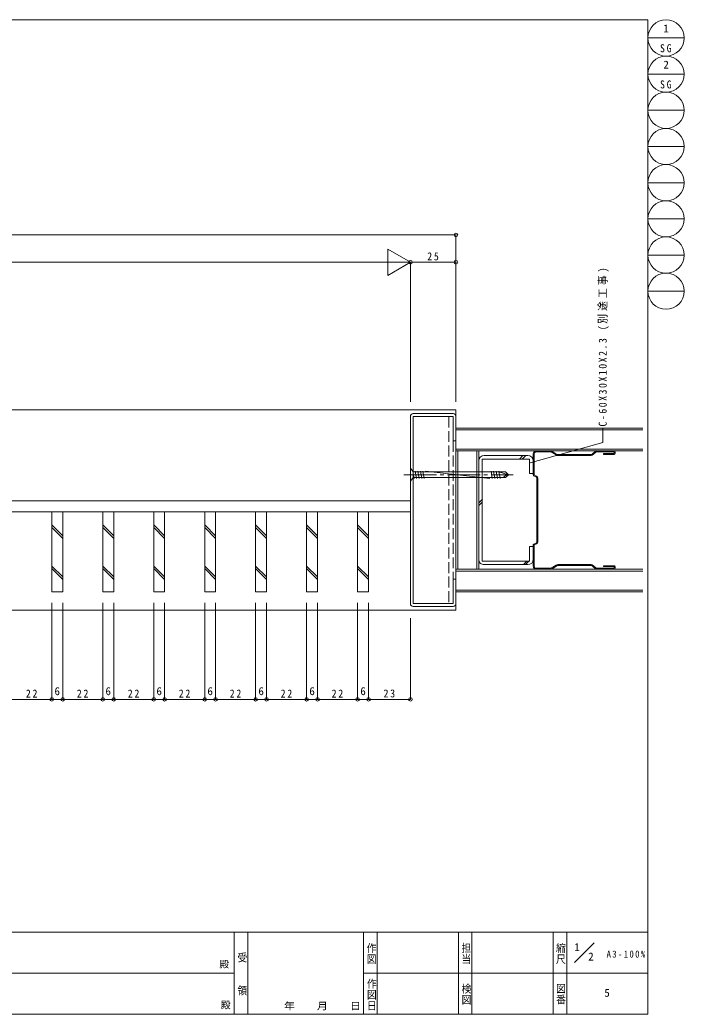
# Model space of a CAD drawing. Units: millimetres at full size, sheet at 1:20, with parts at other scales. Extents: x -16960 to 7878, y 6325 to 11789.
# Drawn here: x 4230 to 7878, y 6325 to 11789 of the extents above; entities that cross this region are included whole.
import ezdxf
from ezdxf.enums import TextEntityAlignment as Align

# ---------------------------------------------------------------- set-up
doc = ezdxf.new("R2010")
doc.units = ezdxf.units.MM
doc.header["$LTSCALE"] = 20
doc.header["$PDMODE"] = 32
doc.header["$PDSIZE"] = 20
doc.linetypes.add('CHAIN2', pattern=[12, 9, -1, 1, -1])
doc.linetypes.add('DASHED3', pattern=[4, 3, -1])
for name, color, linetype, lineweight in [('2-1_20_図枠', 5, 'Continuous', 9), ('2-9_hojyosenn', 6, 'Continuous', 9), ('F-7', 7, 'Continuous', 15), ('F-E', 5, 'Continuous', 9)]:
    doc.layers.add(name, color=color, linetype=linetype, lineweight=lineweight)
doc.styles.add('@ＭＳ ゴシック', font='')
doc.styles.add('ＭＳ ゴシック', font='')
doc.styles.get('@ＭＳ ゴシック').set_extended_font_data('@MS Gothic')
doc.styles.get('ＭＳ ゴシック').set_extended_font_data('MS Gothic')

# ---------------------------------------------------------------- blocks, each defined once
blk = doc.blocks.new('fb')
at = {"layer": '2-1_20_図枠'}
for p, q in [((30, 220.8), (30, -219.2)), ((30, -219.2), (-30, -219.2))]:
    blk.add_line(p, q, dxfattribs=at)
at = {"layer": '2-1_20_図枠', "color": 4, "lineweight": 5}
for p, q in [((30, 89.4), (-30, 149.4)), ((30, 75.26), (-30, 135.26)), ((30, -136.87), (-30, -76.87)), ((30, -151.01), (-30, -91.01))]:
    blk.add_line(p, q, dxfattribs=at)
at = {"layer": '2-1_20_図枠'}
blk.add_lwpolyline([(30, 220.8), (-30, 220.8), (-30, -219.2)], dxfattribs=at)

msp = doc.modelspace()

# ---------------------------------------------------------------- linework, layer by layer
at = {"layer": '2-1_20_図枠', "color": 3}
for p, q in [((1104.84, 10606.86), (6624.84, 10606.86)), ((6624.84, 10606.86), (6624.84, 9689.27)), ((6374.84, 10456.86), (6250.33, 10528.74)), ((6250.33, 10528.74), (6250.33, 10384.97)), ((1374.84, 10456.86), (6374.84, 10456.86)), ((6374.84, 10456.86), (6250.33, 10384.97)), ((6374.84, 10456.86), (6374.84, 9689.27)), ((6374.84, 10456.86), (6624.84, 10456.86)), ((4404.84, 8055), (4404.84, 8585.27)), ((4464.84, 8055), (4464.84, 8585.27)), ((4684.84, 8055), (4684.84, 8585.27)), ((4744.84, 8055), (4744.84, 8585.27)), ((4964.84, 8055), (4964.84, 8585.27)), ((5024.84, 8055), (5024.84, 8585.27)), ((5244.84, 8055), (5244.84, 8585.27)), ((5304.84, 8055), (5304.84, 8585.27)), ((5524.84, 8055), (5524.84, 8585.27)), ((5584.84, 8055), (5584.84, 8585.27)), ((5804.84, 8055), (5804.84, 8585.27)), ((5864.84, 8055), (5864.84, 8585.27)), ((6084.84, 8055), (6084.84, 8585.27)), ((6374.84, 8055), (6374.84, 8501.27)), ((4184.84, 8055), (4404.84, 8055)), ((4404.84, 8055), (4464.84, 8055)), ((4464.84, 8055), (4684.84, 8055)), ((4684.84, 8055), (4744.84, 8055)), ((4744.84, 8055), (4964.84, 8055)), ((4964.84, 8055), (5024.84, 8055)), ((5024.84, 8055), (5244.84, 8055)), ((5244.84, 8055), (5304.84, 8055)), ((5304.84, 8055), (5524.84, 8055)), ((5524.84, 8055), (5584.84, 8055)), ((5584.84, 8055), (5804.84, 8055)), ((5804.84, 8055), (5864.84, 8055)), ((5864.84, 8055), (6084.84, 8055)), ((6374.84, 8055), (6144.84, 8055))]:
    msp.add_line(p, q, dxfattribs=at)
at = {"layer": '2-1_20_図枠', "color": 4, "lineweight": 5}
for p, q in [((1124.84, 9645.27), (6624.84, 9645.27)), ((6624.84, 9645.27), (6624.84, 9609.27)), ((6624.84, 9535.27), (7652.41, 9535.27)), ((6624.84, 9430.27), (7652.41, 9430.27)), ((6634.84, 9420.27), (6634.84, 8770.27)), ((6739.84, 9420.27), (6739.84, 8770.27)), ((7049.84, 9404.27), (7049.84, 9288.07)), ((7054.84, 9404.27), (7054.84, 9288.07)), ((7065.84, 9420.27), (7148.19, 9420.27)), ((7065.84, 9415.27), (7148.19, 9415.27)), ((7175.35, 9397.81), (7148.19, 9415.27)), ((7150.89, 9419.48), (7179.54, 9401.06)), ((7182.24, 9400.27), (7370.34, 9400.27)), ((7373.88, 9401.73), (7390.95, 9418.81)), ((7379.17, 9399.96), (7394.49, 9415.27)), ((7494.84, 9420.27), (7394.49, 9420.27)), ((7494.84, 9415.27), (7394.49, 9415.27)), ((7494.84, 9405.91), (7435.41, 9405.91)), ((7435.41, 9405.91), (7435.41, 9400.91)), ((7494.84, 9400.91), (7435.41, 9400.91)), ((7494.84, 9405.91), (7494.84, 9415.27)), ((7499.84, 9405.91), (7499.84, 9415.27)), ((7184, 9395.27), (7367.86, 9395.27)), ((7066.61, 9281.53), (7054.84, 9288.07)), ((7067.27, 9275.44), (7052.41, 9283.7)), ((7069.84, 9271.07), (7069.84, 9249.38)), ((7069.84, 8920.26), (7069.84, 9249.38)), ((7074.84, 9267.54), (7074.84, 9249.38)), ((7074.84, 8923.79), (7074.84, 9249.38)), ((7067.27, 8915.89), (7052.41, 8907.64)), ((7066.61, 8909.81), (7054.84, 8903.27)), ((7049.84, 8786.27), (7049.84, 8903.27)), ((7054.84, 8786.27), (7054.84, 8903.27)), ((6624.84, 8760.27), (7652.41, 8760.27)), ((7065.84, 8775.27), (7148.19, 8775.27)), ((7065.84, 8770.27), (7148.19, 8770.27)), ((7175.35, 8792.73), (7148.19, 8775.27)), ((7150.89, 8771.06), (7179.54, 8789.48)), ((7182.24, 8790.27), (7370.34, 8790.27)), ((7184, 8795.27), (7367.86, 8795.27)), ((7373.88, 8788.81), (7390.95, 8771.73)), ((7379.17, 8790.58), (7394.49, 8775.27)), ((7494.84, 8775.27), (7394.49, 8775.27)), ((7494.84, 8770.27), (7394.49, 8770.27)), ((7494.84, 8789.63), (7435.41, 8789.63)), ((7435.41, 8784.63), (7435.41, 8789.63)), ((7494.84, 8784.63), (7435.41, 8784.63)), ((7494.84, 8784.63), (7494.84, 8775.27)), ((7499.84, 8784.63), (7499.84, 8775.27)), ((6624.84, 8655.27), (7652.41, 8655.27)), ((6624.84, 8581.27), (6624.84, 8545.27))]:
    msp.add_line(p, q, dxfattribs=at)
at = {"layer": '2-1_20_図枠', "color": 7, "lineweight": 15}
for p, q in [((6390.84, 9625.27), (6608.84, 9625.27)), ((6374.84, 8581.27), (6374.84, 9609.27)), ((6608.84, 9609.27), (6390.84, 9609.27)), ((6390.84, 9609.27), (6390.84, 8581.27)), ((6608.84, 9475.27), (6608.84, 9609.27)), ((6624.84, 9475.27), (6624.84, 9609.27)), ((6608.84, 9475.27), (6624.84, 9475.27)), ((6608.84, 8581.27), (6608.84, 8715.27)), ((6390.84, 8581.27), (6608.84, 8581.27)), ((6608.84, 8565.27), (6390.84, 8565.27))]:
    msp.add_line(p, q, dxfattribs=at)
at = {"layer": '2-1_20_図枠', "linetype": 'DASHED3'}
for p, q in [((6585.84, 9609.27), (6585.84, 8581.27)), ((6608.84, 9475.27), (6608.84, 8715.27))]:
    msp.add_line(p, q, dxfattribs=at)
at = {"layer": '2-1_20_図枠', "color": 2, "lineweight": 15}
for p, q in [((6624.84, 9545.27), (7652.41, 9545.27)), ((6624.84, 9545.27), (6624.84, 8645.27)), ((6624.84, 9420.27), (7652.41, 9420.27)), ((6749.84, 9420.27), (6749.84, 8770.27)), ((7049.84, 8825.27), (7049.84, 8825.27)), ((6624.84, 8770.27), (7652.41, 8770.27)), ((6624.84, 8645.27), (7652.41, 8645.27))]:
    msp.add_line(p, q, dxfattribs=at)
at = {"layer": '2-1_20_図枠'}
for p, q in [((6749.84, 9365.27), (6749.84, 8925.27)), ((6769.84, 8925.27), (6769.84, 9375.27)), ((7029.84, 9375.27), (6769.84, 9375.27)), ((6779.84, 9395.27), (7019.84, 9395.27)), ((6975.37, 9377.39), (6990.66, 9392.67)), ((6990.66, 9375.86), (7007.47, 9392.67)), ((7029.84, 9295.27), (7029.84, 9375.27)), ((7049.84, 9365.27), (7049.84, 9295.27)), ((7049.84, 9295.27), (7029.84, 9295.27)), ((6374.84, 9145.27), (1374.84, 9145.27)), ((6750.64, 9120.01), (6768.98, 9138.35)), ((6752.17, 9136.82), (6770.51, 9155.17)), ((6374.84, 9085.27), (1374.84, 9085.27)), ((6749.84, 8825.27), (6749.84, 8925.27)), ((6769.84, 8925.27), (6769.84, 8815.27)), ((7029.84, 8825.27), (7029.84, 8895.27)), ((7029.84, 8895.27), (7049.84, 8895.27)), ((7049.84, 8825.27), (7049.84, 8895.27)), ((7029.84, 8815.27), (6769.84, 8815.27)), ((6995.24, 8795.91), (7014.35, 8815.02)), ((7007.47, 8795.91), (7025.82, 8814.25)), ((7029.84, 8825.27), (7029.84, 8815.27)), ((6779.84, 8795.27), (6999.91, 8795.27)), ((7019.84, 8795.27), (6999.91, 8795.27))]:
    msp.add_line(p, q, dxfattribs=at)
at = {"layer": '2-1_20_図枠', "color": 134}
msp.add_lwpolyline([(7032.55, 9354.8), (7432.69, 9465.63), (7432.69, 9542.52)], dxfattribs=at)
at = {"layer": '2-1_20_図枠', "color": 7, "lineweight": 15}
msp.add_lwpolyline([(6624.84, 8581.27), (6624.84, 8715.27), (6608.84, 8715.27)], dxfattribs=at)
at = {"layer": '2-1_20_図枠', "color": 4, "lineweight": 5}
msp.add_lwpolyline([(6624.84, 8545.27), (1124.84, 8545.27), (1124.84, 8581.27)], dxfattribs=at)
at = {"layer": '2-1_20_図枠', "color": 3}
msp.add_lwpolyline([(6084.84, 8055), (6144.84, 8055), (6144.84, 8585.27)], dxfattribs=at)
at = {"layer": '2-1_20_図枠', "color": 7, "lineweight": 15}
for centre, start, end in [((6390.84, 9609.27), 90, 180), ((6608.84, 9609.27), 0, 90), ((6390.84, 8581.27), 180, 270), ((6608.84, 8581.27), 270, 0)]:
    msp.add_arc(centre, 16, start, end, dxfattribs=at)
at = {"layer": '2-1_20_図枠', "color": 4, "lineweight": 5}
for centre, radius, start, end in [((7065.84, 9404.27), 16, 90, 180), ((7065.84, 9404.27), 11, 90, 180), ((7148.19, 9415.27), 5, 57.26863, 90), ((7184, 9411.27), 16, 237.26477, 270), ((7182.24, 9405.27), 5, 237.2643, 270), ((7367.86, 9411.27), 16, 270, 315.00177), ((7370.34, 9405.27), 5, 270, 314.99716), ((7394.49, 9415.27), 5, 90, 134.99716), ((7494.84, 9415.27), 5, 0, 90), ((7494.84, 9405.91), 5, 270, 0), ((7054.84, 9288.07), 5, 180, 240.94501), ((7058.84, 9267.54), 16, 0, 60.94479), ((7064.84, 9271.07), 5, 0, 60.94112), ((7054.84, 8903.27), 5, 119.05501, 180.00002), ((7058.84, 8923.79), 16, 299.05521, 0), ((7064.84, 8920.26), 5, 299.05888, 0), ((7065.84, 8786.27), 16, 180, 270), ((7065.84, 8786.27), 11, 180, 270), ((7148.19, 8775.27), 5, 270, 302.73137), ((7184, 8779.27), 16, 90, 122.73523), ((7182.24, 8785.27), 5, 90, 122.7357), ((7367.86, 8779.27), 16, 44.99823, 90), ((7370.34, 8785.27), 5, 45.00285, 90.00002), ((7394.49, 8775.27), 5, 225.00284, 270), ((7494.84, 8784.63), 5, 0, 90), ((7494.84, 8775.27), 5, 270, 0)]:
    msp.add_arc(centre, radius, start, end, dxfattribs=at)
at = {"layer": '2-1_20_図枠'}
for centre, start, end in [((6779.84, 9365.27), 90, 180), ((7019.84, 9365.27), 0, 90), ((6779.84, 8825.27), 179.99968, 270), ((7019.84, 8825.27), 270, 0)]:
    msp.add_arc(centre, 30, start, end, dxfattribs=at)
for p in [(6624.84, 10606.86), (6374.84, 10456.86), (6624.84, 10456.86), (4404.84, 8055), (4464.84, 8055), (4684.84, 8055), (4744.84, 8055), (4964.84, 8055), (5024.84, 8055), (5244.84, 8055), (5304.84, 8055), (5524.84, 8055), (5584.84, 8055), (5804.84, 8055), (5864.84, 8055), (6084.84, 8055), (6144.84, 8055), (6374.84, 8055)]:
    msp.add_point(p, dxfattribs=at)
at = {"layer": '2-9_hojyosenn', "linetype": 'CHAIN2'}
msp.add_line((6338.3, 9289.27), (6938.64, 9289.27), dxfattribs=at)
at = {"layer": '2-9_hojyosenn'}
for p, q in [((6374.84, 9325.27), (6389.84, 9305.27)), ((6374.84, 9325.27), (6374.84, 9253.27)), ((6374.84, 9321.27), (6374.84, 9257.27)), ((6389.84, 9305.27), (6389.84, 9273.27)), ((6389.84, 9305.27), (6896.76, 9305.27)), ((6389.84, 9296.37), (6394.62, 9269.27)), ((6401.68, 9309.27), (6408.73, 9269.27)), ((6415.79, 9309.27), (6422.84, 9269.27)), ((6429.9, 9309.27), (6436.95, 9269.27)), ((6444.01, 9309.27), (6451.06, 9269.27)), ((6458.12, 9309.27), (6810.72, 9269.27)), ((6817.78, 9309.27), (6824.83, 9269.27)), ((6831.89, 9309.27), (6838.94, 9269.27)), ((6846, 9309.27), (6853.05, 9269.27)), ((6860.11, 9309.27), (6867.16, 9269.27)), ((6860.82, 9305.27), (6912.76, 9289.27)), ((6896.76, 9273.27), (6912.76, 9289.27)), ((6389.84, 9273.27), (6374.84, 9253.27)), ((6389.84, 9273.27), (6896.76, 9273.27))]:
    msp.add_line(p, q, dxfattribs=at)
msp.add_lwpolyline([(6896.76, 9305.27), (6912.76, 9289.27), (6888.9, 9282.34), (6896.76, 9273.27)], dxfattribs=at)
at = {"layer": 'F-E'}
for p, q in [((-160.51, 11788.71), (7679.49, 11788.71)), ((7679.49, 11788.71), (7679.49, 6325.46)), ((7679.49, 11689.31), (7878.29, 11689.31)), ((7679.49, 11490.51), (7878.29, 11490.51)), ((7679.49, 11291.71), (7878.29, 11291.71)), ((7679.49, 11092.91), (7878.29, 11092.91)), ((7679.49, 10894.11), (7878.29, 10894.11)), ((7679.49, 10695.31), (7878.29, 10695.31)), ((7679.49, 10496.51), (7878.29, 10496.51)), ((7679.49, 10297.71), (7878.29, 10297.71)), ((4063.99, 6775.46), (5407.49, 6775.46)), ((5407.49, 6775.46), (7158.82, 6775.46)), ((5482.49, 6775.46), (5482.49, 6325.46)), ((6117.49, 6775.46), (6117.49, 6325.46)), ((6192.49, 6775.46), (6192.49, 6325.46)), ((6638.15, 6775.46), (6638.15, 6325.46)), ((6713.15, 6775.46), (6713.15, 6325.46)), ((7158.82, 6775.46), (7679.49, 6775.46)), ((7383.76, 6716.63), (7276.41, 6609.29)), ((5407.49, 6550.46), (4063.99, 6550.46)), ((6117.49, 6550.46), (7158.82, 6550.46)), ((7158.82, 6550.46), (7679.49, 6550.46)), ((7679.49, 6325.46), (-160.51, 6325.46))]:
    msp.add_line(p, q, dxfattribs=at)
for points in [[(5407.49, 6775.46), (5407.49, 6550.46), (5407.49, 6325.46)], [(7158.82, 6775.46), (7158.82, 6550.46), (7158.82, 6325.46)], [(7233.82, 6775.46), (7233.82, 6550.46), (7233.82, 6325.46)]]:
    msp.add_lwpolyline(points, dxfattribs=at)
for centre in [(7778.89, 11689.31), (7778.89, 11490.51), (7778.89, 11291.71), (7778.89, 11092.91), (7778.89, 10894.11), (7778.89, 10695.31), (7778.89, 10496.51), (7778.89, 10297.71)]:
    msp.add_circle(centre, 99.4, dxfattribs=at)

# ---------------------------------------------------------------- block references
at = {"layer": '2-1_20_図枠'}
for p in [(4434.84, 8864.47), (4714.84, 8864.47), (4994.84, 8864.47), (5274.84, 8864.47), (5554.84, 8864.47), (5834.84, 8864.47), (6114.84, 8864.47)]:
    msp.add_blockref('fb', p, dxfattribs=at)

# ---------------------------------------------------------------- texts
at = {"layer": '2-1_20_図枠', "color": 7, "style": 'ＭＳ ゴシック'}
for p in [(4419.84, 8065), (4699.84, 8065), (4979.84, 8065), (5259.84, 8065), (5539.84, 8065), (5819.84, 8065), (6099.84, 8065)]:
    msp.add_text('6', height=43.99, dxfattribs=at).set_placement(p, align=Align.BOTTOM_LEFT)
at = {"layer": '2-1_20_図枠', "color": 7, "char_height": 43.99, "attachment_point": 7, "style": 'ＭＳ ゴシック'}
for s, insert in [('\\T1.36;\\W0.9;25', (6467.34, 10466.86)), ('\\T1.36;\\W0.9;22', (4262.34, 8065)), ('\\T1.36;\\W0.9;22', (4542.34, 8065)), ('\\T1.36;\\W0.9;22', (4822.34, 8065)), ('\\T1.36;\\W0.9;22', (5102.34, 8065)), ('\\T1.36;\\W0.9;22', (5382.34, 8065)), ('\\T1.36;\\W0.9;22', (5662.34, 8065)), ('\\T1.36;\\W0.9;22', (5942.34, 8065)), ('\\T1.36;\\W0.9;23', (6227.34, 8065))]:
    msp.add_mtext(s, dxfattribs=dict(at, insert=insert))
at = {"layer": '2-1_20_図枠', "color": 7, "insert": (7464.82, 9554.17), "char_height": 43.99, "attachment_point": 7, "rotation": 90, "style": 'ＭＳ ゴシック'}
msp.add_mtext('\\T1.31;\\W0.9;C-60X30X10X2.3\\~(別途工事)', dxfattribs=at)
at = {"layer": 'F-7', "style": 'ＭＳ ゴシック'}
for s, p in [('1', (7764.45, 11706.37)), ('2', (7764.45, 11507.57))]:
    msp.add_text(s, height=43.99, dxfattribs=at).set_placement(p, align=Align.BOTTOM_LEFT)
at = {"layer": 'F-7', "char_height": 43.99, "attachment_point": 7, "style": 'ＭＳ ゴシック'}
for insert in [(7745.94, 11610.12), (7745.94, 11411.32)]:
    msp.add_mtext('\\T1.36;\\W0.9;SG', dxfattribs=dict(at, insert=insert))
at = {"layer": 'F-E', "color": 7, "style": '@ＭＳ ゴシック', "width": 1.15}
for s, p in [('作図', (6129.41, 6718.88)), ('担当', (6650.18, 6719.72)), ('縮尺', (7169.69, 6719.41)), ('受\u3000\u3000領', (5419.71, 6667.16)), ('作図日', (6130.91, 6523.44)), ('検図', (6650.87, 6496.1)), ('図番', (7170.4, 6496.75))]:
    msp.add_text(s, height=38.49, rotation=270, dxfattribs=at).set_placement(p, align=Align.BOTTOM_LEFT)
at = {"layer": 'F-E', "color": 7, "style": 'ＭＳ ゴシック'}
for s, height, p in [('1', 43.99, (7275.41, 6658.23)), ('殿', 38.49, (5325.44, 6569.01)), ('2', 43.99, (7351.75, 6606.59)), ('5', 43.99, (7440.34, 6407.47)), ('殿', 38.49, (5333.31, 6344.68))]:
    msp.add_text(s, height=height, dxfattribs=at).set_placement(p, align=Align.BOTTOM_LEFT)
at = {"layer": 'F-E', "color": 7, "style": 'ＭＳ ゴシック', "width": 1.15}
msp.add_text('年\u3000\u3000月\u3000\u3000日', height=38.49, dxfattribs=at).set_placement((5680.33, 6339.2), align=Align.BOTTOM_LEFT)
at = {"layer": 'F-E', "color": 7, "insert": (7452.66, 6635.5), "char_height": 38.49, "attachment_point": 7, "style": 'ＭＳ ゴシック'}
msp.add_mtext('\\T1.33;\\W0.9;A3-100%', dxfattribs=at)

doc.saveas('drawing.dxf')
